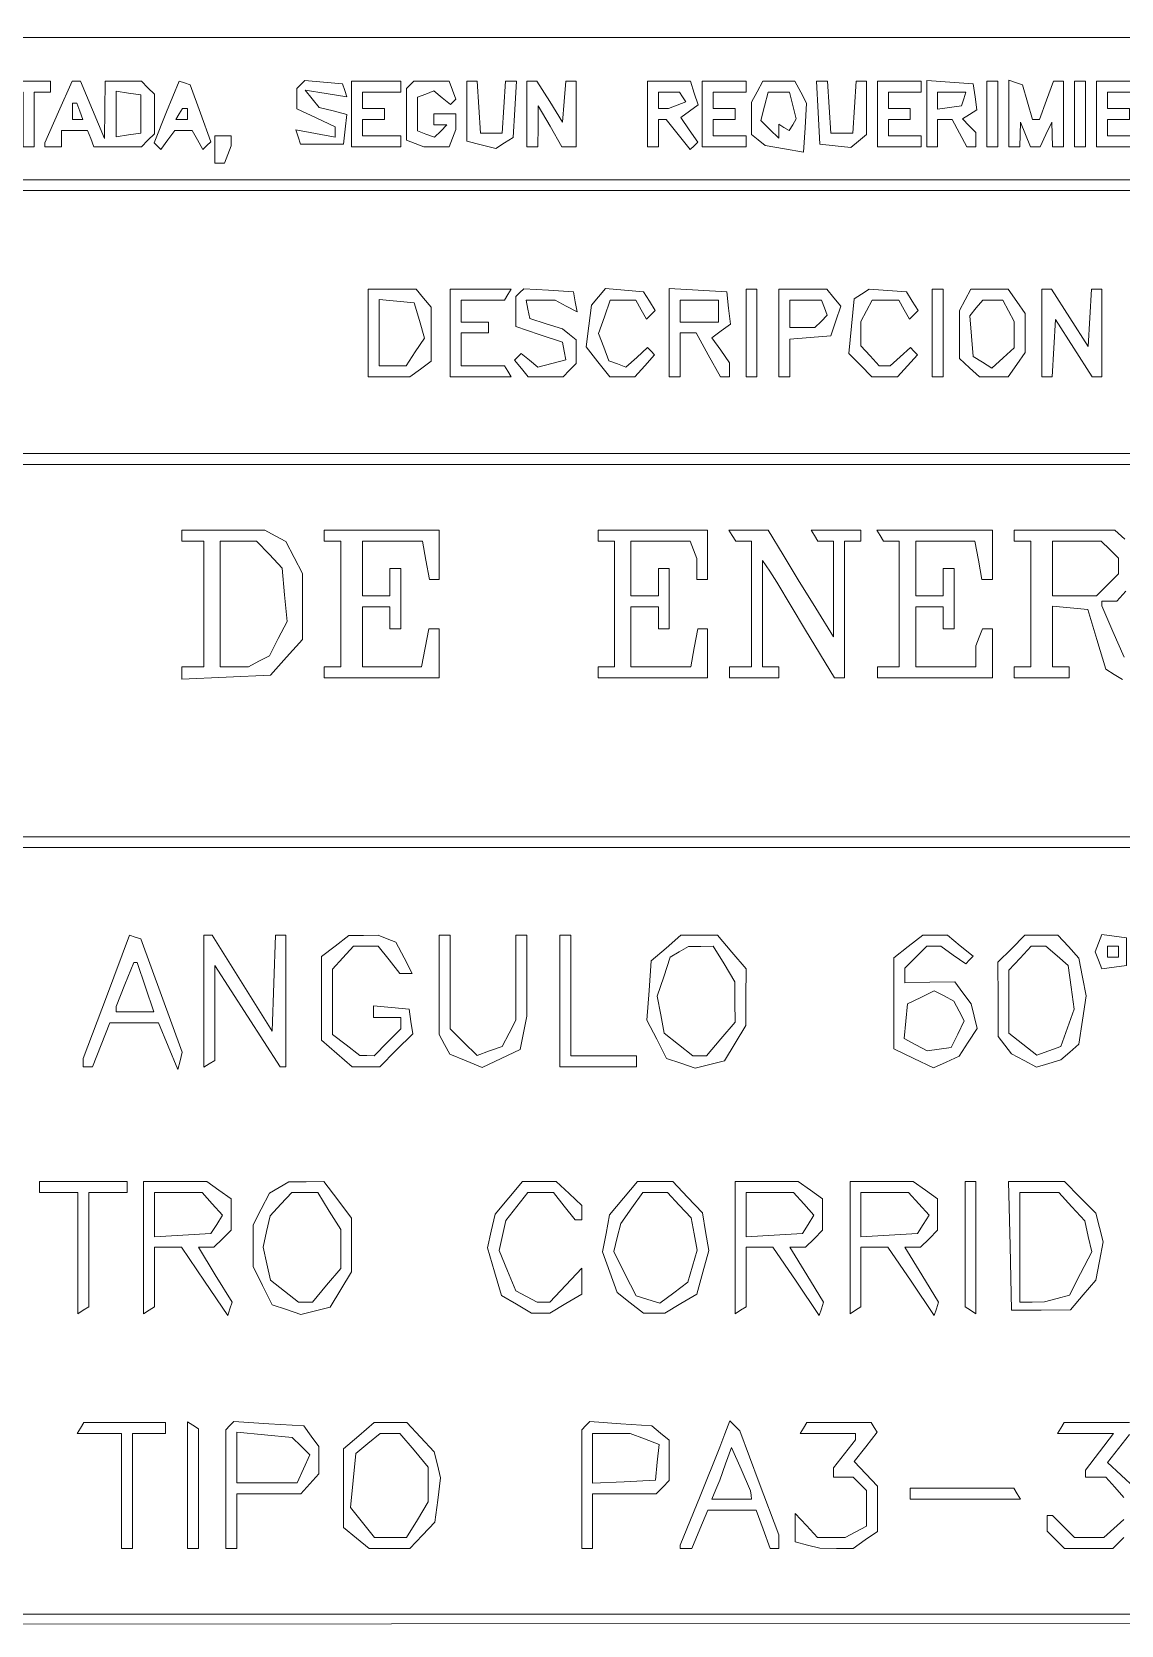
# Paper-space layout 'AN-04-DGE-016' of a CAD drawing. Header units: metres, sheet in millimetres. Extents: x 12 to 194, y 4 to 291.
# Drawn here: x 103.4 to 128.34, y 24.58 to 61.07 of the extents above; entities that cross this region are included whole.
import ezdxf

# ---------------------------------------------------------------- set-up
doc = ezdxf.new("R2010")
doc.units = ezdxf.units.M
doc.layers.add('DGE_CONTORNOS', color=7, linetype='Continuous', lineweight=0)
doc.layers.add('DGE_DATOS', color=7, linetype='Continuous', lineweight=0)

# ---------------------------------------------------------------- blocks, each defined once
blk = doc.blocks.new('LP_REF_DGE_MT_016')
at = {"layer": 'DGE_CONTORNOS'}
for points in [[(29.573, 147.42), (29.573, 24.576), (111.629, 24.607), (193.685, 24.639), (193.716, 147.451), (193.747, 270.264), (111.66, 270.264), (29.573, 270.264)], [(181.08, 59.316), (181.08, 57.686), (121.38, 57.686), (61.68, 57.686), (61.68, 59.316), (61.68, 60.946), (121.38, 60.946), (181.08, 60.946)], [(102.818, 59.818), (102.818, 59.692), (103.006, 59.692), (103.194, 59.692), (103.194, 59.065), (103.194, 58.438), (103.32, 58.438), (103.445, 58.438), (103.445, 59.065), (103.445, 59.692), (103.633, 59.692), (103.821, 59.692), (103.821, 59.818), (103.821, 59.943), (103.32, 59.943), (102.818, 59.943)], [(104.008, 59.238), (103.696, 58.532), (103.696, 58.485), (103.696, 58.438), (103.884, 58.438), (104.072, 58.438), (104.072, 58.626), (104.072, 58.814), (104.372, 58.814), (104.672, 58.814), (104.745, 58.626), (104.817, 58.438), (105.36, 58.438), (105.903, 58.438), (106.054, 58.589), (106.204, 58.739), (106.204, 59.191), (106.204, 59.642), (106.054, 59.793), (105.903, 59.943), (105.489, 59.943), (105.075, 59.943), (105.069, 59.285), (105.062, 58.626), (104.787, 59.284), (104.511, 59.943), (104.415, 59.943), (104.32, 59.943)], [(106.481, 59.237), (106.194, 58.532), (106.272, 58.454), (106.35, 58.376), (106.511, 58.595), (106.671, 58.814), (106.87, 58.814), (107.07, 58.814), (107.192, 58.596), (107.314, 58.377), (107.403, 58.467), (107.493, 58.556), (107.256, 59.208), (107.019, 59.861), (106.894, 59.902), (106.769, 59.943)], [(109.555, 59.865), (109.465, 59.776), (109.465, 59.544), (109.465, 59.312), (109.904, 59.103), (110.343, 58.893), (110.343, 58.777), (110.343, 58.661), (109.891, 58.746), (109.439, 58.831), (109.494, 58.666), (109.549, 58.501), (110.04, 58.501), (110.531, 58.501), (110.57, 58.841), (110.61, 59.182), (110.293, 59.261), (109.977, 59.341), (109.815, 59.537), (109.653, 59.734), (110.132, 59.657), (110.61, 59.58), (110.561, 59.73), (110.512, 59.88), (110.078, 59.918), (109.644, 59.955)], [(110.719, 59.191), (110.719, 58.438), (111.284, 58.438), (111.848, 58.438), (111.848, 58.563), (111.848, 58.689), (111.409, 58.689), (110.97, 58.689), (110.97, 58.877), (110.97, 59.065), (111.221, 59.065), (111.472, 59.065), (111.472, 59.191), (111.472, 59.316), (111.221, 59.316), (110.97, 59.316), (110.97, 59.504), (110.97, 59.692), (111.409, 59.692), (111.848, 59.692), (111.848, 59.818), (111.848, 59.943), (111.284, 59.943), (110.719, 59.943)], [(112.057, 59.859), (111.974, 59.776), (111.974, 59.183), (111.974, 58.59), (112.172, 58.514), (112.37, 58.438), (112.66, 58.438), (112.95, 58.438), (113.026, 58.636), (113.102, 58.835), (113.102, 59.013), (113.102, 59.191), (112.851, 59.191), (112.601, 59.191), (112.601, 59.065), (112.601, 58.94), (112.751, 58.94), (112.902, 58.94), (112.76, 58.798), (112.618, 58.656), (112.421, 58.731), (112.224, 58.806), (112.224, 59.191), (112.224, 59.575), (112.414, 59.647), (112.604, 59.72), (112.793, 59.563), (112.983, 59.406), (113.046, 59.468), (113.108, 59.531), (113.029, 59.737), (112.95, 59.943), (112.545, 59.943), (112.141, 59.943)], [(113.353, 59.256), (113.353, 58.568), (113.686, 58.485), (114.019, 58.401), (114.219, 58.527), (114.419, 58.652), (114.457, 59.297), (114.495, 59.943), (114.37, 59.943), (114.245, 59.943), (114.207, 59.347), (114.168, 58.752), (113.918, 58.752), (113.667, 58.752), (113.628, 59.347), (113.59, 59.943), (113.472, 59.943), (113.353, 59.943)], [(114.733, 59.191), (114.733, 58.438), (114.858, 58.438), (114.984, 58.438), (114.987, 58.908), (114.989, 59.379), (115.262, 58.908), (115.535, 58.438), (115.698, 58.438), (115.862, 58.438), (115.862, 59.191), (115.862, 59.943), (115.744, 59.943), (115.626, 59.943), (115.587, 59.473), (115.548, 59.002), (115.256, 59.473), (114.963, 59.943), (114.848, 59.943), (114.733, 59.943)], [(117.492, 59.191), (117.492, 58.438), (117.617, 58.438), (117.743, 58.438), (117.743, 58.752), (117.743, 59.065), (117.832, 59.065), (117.922, 59.065), (118.197, 58.72), (118.473, 58.375), (118.56, 58.461), (118.646, 58.547), (118.45, 58.827), (118.254, 59.107), (118.453, 59.252), (118.652, 59.398), (118.565, 59.67), (118.478, 59.943), (117.985, 59.943), (117.492, 59.943)], [(118.746, 59.191), (118.746, 58.438), (119.248, 58.438), (119.75, 58.438), (119.75, 58.563), (119.75, 58.689), (119.373, 58.689), (118.997, 58.689), (118.997, 58.877), (118.997, 59.065), (119.248, 59.065), (119.499, 59.065), (119.499, 59.191), (119.499, 59.316), (119.248, 59.316), (118.997, 59.316), (118.997, 59.504), (118.997, 59.692), (119.373, 59.692), (119.75, 59.692), (119.75, 59.818), (119.75, 59.943), (119.248, 59.943), (118.746, 59.943)], [(120.005, 59.7), (119.875, 59.458), (119.875, 59.089), (119.875, 58.72), (120.032, 58.595), (120.189, 58.471), (120.628, 58.392), (121.066, 58.313), (121.103, 58.876), (121.139, 59.439), (121.004, 59.691), (120.87, 59.943), (120.502, 59.943), (120.135, 59.943)], [(121.405, 59.222), (121.443, 58.501), (121.795, 58.46), (122.148, 58.42), (122.328, 58.57), (122.509, 58.72), (122.509, 59.331), (122.509, 59.943), (122.39, 59.943), (122.272, 59.943), (122.234, 59.347), (122.195, 58.752), (121.944, 58.752), (121.694, 58.752), (121.655, 59.347), (121.617, 59.943), (121.492, 59.943), (121.368, 59.943)], [(122.76, 59.191), (122.76, 58.438), (123.261, 58.438), (123.763, 58.438), (123.763, 58.563), (123.763, 58.689), (123.387, 58.689), (123.011, 58.689), (123.011, 58.877), (123.011, 59.065), (123.261, 59.065), (123.512, 59.065), (123.512, 59.191), (123.512, 59.316), (123.261, 59.316), (123.011, 59.316), (123.011, 59.504), (123.011, 59.692), (123.387, 59.692), (123.763, 59.692), (123.763, 59.818), (123.763, 59.943), (123.261, 59.943), (122.76, 59.943)], [(123.888, 59.198), (123.888, 58.438), (124.014, 58.438), (124.139, 58.438), (124.139, 58.752), (124.139, 59.065), (124.306, 59.065), (124.473, 59.065), (124.641, 58.752), (124.809, 58.438), (124.913, 58.438), (125.017, 58.438), (125.017, 58.601), (125.017, 58.764), (124.861, 58.92), (124.706, 59.076), (124.872, 59.179), (125.039, 59.282), (124.997, 59.581), (124.955, 59.88), (124.421, 59.919), (123.888, 59.957)], [(125.268, 59.191), (125.268, 58.438), (125.393, 58.438), (125.519, 58.438), (125.519, 59.191), (125.519, 59.943), (125.393, 59.943), (125.268, 59.943)], [(125.77, 59.201), (125.77, 58.438), (125.895, 58.438), (126.021, 58.438), (126.029, 58.72), (126.036, 59.002), (126.15, 58.72), (126.263, 58.438), (126.374, 58.438), (126.484, 58.438), (126.62, 58.72), (126.756, 59.002), (126.765, 58.72), (126.773, 58.438), (126.899, 58.438), (127.024, 58.438), (127.024, 59.191), (127.024, 59.943), (126.907, 59.943), (126.789, 59.943), (126.631, 59.504), (126.472, 59.065), (126.39, 59.065), (126.308, 59.065), (126.194, 59.463), (126.08, 59.861), (125.925, 59.912), (125.77, 59.964)], [(127.275, 59.191), (127.275, 58.438), (127.4, 58.438), (127.526, 58.438), (127.526, 59.191), (127.526, 59.943), (127.4, 59.943), (127.275, 59.943)], [(127.776, 59.191), (127.776, 58.438), (128.341, 58.438), (128.905, 58.438), (128.905, 58.563), (128.905, 58.689), (128.466, 58.689), (128.027, 58.689), (128.027, 58.877), (128.027, 59.065), (128.278, 59.065), (128.529, 59.065), (128.529, 59.191), (128.529, 59.316), (128.278, 59.316), (128.027, 59.316), (128.027, 59.504), (128.027, 59.692), (128.466, 59.692), (128.905, 59.692), (128.905, 59.818), (128.905, 59.943), (128.341, 59.943), (127.776, 59.943)], [(105.891, 59.191), (105.891, 58.752), (105.608, 58.711), (105.326, 58.671), (105.326, 59.191), (105.326, 59.71), (105.608, 59.67), (105.891, 59.629)], [(118.299, 59.58), (118.369, 59.468), (118.171, 59.392), (117.973, 59.316), (117.858, 59.316), (117.743, 59.316), (117.743, 59.504), (117.743, 59.692), (117.986, 59.692), (118.23, 59.692)], [(120.825, 59.386), (120.902, 59.079), (120.819, 58.945), (120.736, 58.81), (120.619, 58.882), (120.502, 58.954), (120.502, 58.795), (120.502, 58.635), (120.298, 58.839), (120.093, 59.044), (120.175, 59.368), (120.256, 59.692), (120.502, 59.692), (120.748, 59.692)], [(124.736, 59.535), (124.684, 59.379), (124.412, 59.339), (124.139, 59.298), (124.139, 59.495), (124.139, 59.692), (124.463, 59.692), (124.787, 59.692)], [(104.494, 59.253), (104.566, 59.065), (104.444, 59.065), (104.323, 59.065), (104.323, 59.253), (104.323, 59.441), (104.372, 59.441), (104.422, 59.441)], [(106.957, 59.191), (106.957, 59.065), (106.824, 59.065), (106.691, 59.065), (106.769, 59.191), (106.846, 59.316), (106.901, 59.316), (106.957, 59.316)], [(107.584, 58.375), (107.584, 58.062), (107.696, 58.062), (107.808, 58.062), (107.884, 58.26), (107.96, 58.459), (107.96, 58.574), (107.96, 58.689), (107.772, 58.689), (107.584, 58.689)], [(181.08, 54.425), (181.08, 51.415), (121.38, 51.415), (61.68, 51.415), (61.68, 54.425), (61.68, 57.435), (121.38, 57.435), (181.08, 57.435)], [(111.096, 54.174), (111.096, 53.171), (111.573, 53.171), (112.051, 53.171), (112.294, 53.349), (112.538, 53.527), (112.538, 54.145), (112.538, 54.762), (112.366, 54.97), (112.194, 55.177), (111.645, 55.177), (111.096, 55.177)], [(112.977, 54.174), (112.977, 53.171), (113.674, 53.171), (114.371, 53.171), (114.294, 53.296), (114.216, 53.421), (113.722, 53.421), (113.228, 53.421), (113.228, 53.798), (113.228, 54.174), (113.541, 54.174), (113.855, 54.174), (113.855, 54.299), (113.855, 54.425), (113.541, 54.425), (113.228, 54.425), (113.228, 54.676), (113.228, 54.926), (113.722, 54.926), (114.216, 54.926), (114.294, 55.052), (114.371, 55.177), (113.674, 55.177), (112.977, 55.177)], [(114.571, 55.099), (114.482, 55.01), (114.482, 54.665), (114.482, 54.32), (115.015, 54.143), (115.548, 53.965), (115.588, 53.76), (115.627, 53.556), (115.304, 53.475), (114.98, 53.393), (114.791, 53.551), (114.601, 53.708), (114.524, 53.63), (114.446, 53.553), (114.605, 53.362), (114.764, 53.171), (115.162, 53.171), (115.561, 53.171), (115.711, 53.321), (115.862, 53.472), (115.862, 53.745), (115.862, 54.018), (115.705, 54.142), (115.548, 54.266), (115.172, 54.387), (114.796, 54.508), (114.755, 54.717), (114.714, 54.926), (115.045, 54.926), (115.376, 54.926), (115.63, 54.791), (115.884, 54.655), (115.84, 54.885), (115.797, 55.115), (115.229, 55.152), (114.661, 55.189)], [(116.373, 55), (116.215, 54.811), (116.152, 54.336), (116.089, 53.86), (116.36, 53.515), (116.632, 53.171), (116.917, 53.171), (117.202, 53.171), (117.43, 53.422), (117.658, 53.674), (117.576, 53.756), (117.494, 53.838), (117.247, 53.614), (117, 53.391), (116.805, 53.466), (116.61, 53.54), (116.492, 53.852), (116.373, 54.165), (116.506, 54.545), (116.639, 54.926), (116.934, 54.926), (117.229, 54.926), (117.351, 54.708), (117.473, 54.49), (117.572, 54.589), (117.671, 54.688), (117.538, 54.901), (117.404, 55.115), (116.967, 55.152), (116.53, 55.19)], [(117.994, 54.18), (117.994, 53.171), (118.119, 53.171), (118.245, 53.171), (118.245, 53.672), (118.245, 54.174), (118.425, 54.174), (118.605, 54.174), (118.887, 53.672), (119.169, 53.171), (119.271, 53.171), (119.373, 53.171), (119.373, 53.331), (119.373, 53.491), (119.172, 53.778), (118.971, 54.065), (119.183, 54.22), (119.395, 54.374), (119.353, 54.744), (119.311, 55.115), (118.652, 55.152), (117.994, 55.19)], [(119.75, 54.174), (119.75, 53.171), (119.875, 53.171), (120, 53.171), (120, 54.174), (120, 55.177), (119.875, 55.177), (119.75, 55.177)], [(120.502, 54.174), (120.502, 53.171), (120.628, 53.171), (120.753, 53.171), (120.753, 53.602), (120.753, 54.033), (121.221, 54.072), (121.689, 54.111), (121.807, 54.449), (121.925, 54.786), (121.763, 54.982), (121.6, 55.177), (121.051, 55.177), (120.502, 55.177)], [(122.398, 55.067), (122.224, 54.953), (122.164, 54.327), (122.103, 53.701), (122.369, 53.436), (122.634, 53.171), (122.928, 53.171), (123.222, 53.171), (123.45, 53.422), (123.678, 53.674), (123.596, 53.756), (123.514, 53.838), (123.284, 53.63), (123.053, 53.421), (122.926, 53.421), (122.799, 53.421), (122.591, 53.651), (122.383, 53.88), (122.383, 54.161), (122.383, 54.441), (122.513, 54.684), (122.643, 54.926), (122.946, 54.926), (123.249, 54.926), (123.371, 54.708), (123.493, 54.49), (123.592, 54.589), (123.691, 54.688), (123.558, 54.901), (123.424, 55.115), (122.998, 55.147), (122.572, 55.18)], [(124.014, 54.174), (124.014, 53.171), (124.139, 53.171), (124.265, 53.171), (124.265, 54.174), (124.265, 55.177), (124.139, 55.177), (124.014, 55.177)], [(124.771, 54.935), (124.641, 54.692), (124.641, 54.139), (124.641, 53.586), (124.87, 53.378), (125.1, 53.171), (125.428, 53.171), (125.756, 53.171), (125.951, 53.449), (126.146, 53.728), (126.146, 54.174), (126.146, 54.62), (125.951, 54.898), (125.756, 55.177), (125.328, 55.177), (124.901, 55.177)], [(126.522, 54.174), (126.522, 53.171), (126.641, 53.171), (126.76, 53.171), (126.798, 53.828), (126.836, 54.485), (127.257, 53.828), (127.677, 53.171), (127.79, 53.171), (127.902, 53.171), (127.902, 54.174), (127.902, 55.177), (127.783, 55.177), (127.664, 55.177), (127.626, 54.52), (127.588, 53.863), (127.168, 54.52), (126.747, 55.177), (126.635, 55.177), (126.522, 55.177)], [(112.269, 54.46), (112.384, 54.056), (112.176, 53.739), (111.968, 53.421), (111.657, 53.421), (111.346, 53.421), (111.346, 54.182), (111.346, 54.942), (111.75, 54.903), (112.154, 54.864)], [(119.122, 54.676), (119.122, 54.425), (118.684, 54.425), (118.245, 54.425), (118.245, 54.676), (118.245, 54.926), (118.684, 54.926), (119.122, 54.926)], [(121.545, 54.754), (121.611, 54.581), (121.471, 54.44), (121.33, 54.299), (121.041, 54.299), (120.753, 54.299), (120.753, 54.613), (120.753, 54.926), (121.116, 54.926), (121.479, 54.926)], [(125.765, 54.684), (125.895, 54.441), (125.895, 54.139), (125.895, 53.837), (125.637, 53.603), (125.379, 53.369), (125.167, 53.502), (124.955, 53.635), (124.915, 54.101), (124.876, 54.568), (125.024, 54.747), (125.173, 54.926), (125.404, 54.926), (125.635, 54.926)], [(193.497, 46.9), (193.497, 42.636), (118.307, 42.636), (43.118, 42.636), (43.118, 46.9), (43.118, 51.164), (118.307, 51.164), (193.497, 51.164)], [(106.831, 49.534), (106.831, 49.408), (107.082, 49.408), (107.333, 49.408), (107.333, 47.966), (107.333, 46.524), (107.082, 46.524), (106.831, 46.524), (106.831, 46.385), (106.831, 46.246), (107.846, 46.292), (108.861, 46.338), (109.226, 46.746), (109.591, 47.155), (109.591, 47.911), (109.591, 48.668), (109.401, 49.034), (109.212, 49.401), (108.97, 49.53), (108.729, 49.659), (107.78, 49.659), (106.831, 49.659)], [(110.092, 49.534), (110.092, 49.408), (110.28, 49.408), (110.469, 49.408), (110.469, 47.966), (110.469, 46.524), (110.28, 46.524), (110.092, 46.524), (110.092, 46.398), (110.092, 46.273), (111.409, 46.273), (112.726, 46.273), (112.726, 46.837), (112.726, 47.401), (112.606, 47.401), (112.487, 47.401), (112.404, 46.963), (112.322, 46.524), (111.646, 46.524), (110.97, 46.524), (110.97, 47.213), (110.97, 47.903), (111.284, 47.903), (111.597, 47.903), (111.597, 47.652), (111.597, 47.401), (111.723, 47.401), (111.848, 47.401), (111.848, 48.091), (111.848, 48.781), (111.723, 48.781), (111.597, 48.781), (111.597, 48.468), (111.597, 48.154), (111.284, 48.154), (110.97, 48.154), (110.97, 48.781), (110.97, 49.408), (111.654, 49.408), (112.338, 49.408), (112.421, 48.969), (112.503, 48.53), (112.615, 48.53), (112.726, 48.53), (112.726, 49.095), (112.726, 49.659), (111.409, 49.659), (110.092, 49.659)], [(116.363, 49.534), (116.363, 49.408), (116.551, 49.408), (116.74, 49.408), (116.74, 47.966), (116.74, 46.524), (116.551, 46.524), (116.363, 46.524), (116.363, 46.398), (116.363, 46.273), (117.617, 46.273), (118.872, 46.273), (118.872, 46.837), (118.872, 47.401), (118.76, 47.401), (118.649, 47.401), (118.566, 46.963), (118.484, 46.524), (117.8, 46.524), (117.116, 46.524), (117.116, 47.213), (117.116, 47.903), (117.429, 47.903), (117.743, 47.903), (117.743, 47.652), (117.743, 47.401), (117.868, 47.401), (117.994, 47.401), (117.994, 48.091), (117.994, 48.781), (117.868, 48.781), (117.743, 48.781), (117.743, 48.468), (117.743, 48.154), (117.429, 48.154), (117.116, 48.154), (117.116, 48.781), (117.116, 49.408), (117.792, 49.408), (118.469, 49.408), (118.545, 49.21), (118.621, 49.011), (118.621, 48.771), (118.621, 48.53), (118.746, 48.53), (118.872, 48.53), (118.872, 49.095), (118.872, 49.659), (117.617, 49.659), (116.363, 49.659)], [(119.436, 49.534), (119.514, 49.408), (119.694, 49.408), (119.875, 49.408), (119.875, 47.966), (119.875, 46.524), (119.624, 46.524), (119.373, 46.524), (119.373, 46.398), (119.373, 46.273), (119.938, 46.273), (120.502, 46.273), (120.502, 46.398), (120.502, 46.524), (120.314, 46.524), (120.126, 46.524), (120.126, 47.743), (120.126, 48.962), (120.293, 48.715), (120.459, 48.468), (121.116, 47.37), (121.773, 46.273), (121.89, 46.273), (122.007, 46.273), (122.007, 47.84), (122.007, 49.408), (122.195, 49.408), (122.383, 49.408), (122.383, 49.534), (122.383, 49.659), (121.812, 49.659), (121.24, 49.659), (121.317, 49.534), (121.395, 49.408), (121.576, 49.408), (121.756, 49.408), (121.753, 48.311), (121.751, 47.213), (121.346, 47.867), (120.941, 48.52), (120.599, 49.09), (120.257, 49.659), (119.808, 49.659), (119.359, 49.659)], [(122.822, 49.534), (122.9, 49.408), (123.081, 49.408), (123.261, 49.408), (123.261, 47.966), (123.261, 46.524), (123.011, 46.524), (122.76, 46.524), (122.76, 46.398), (122.76, 46.273), (124.077, 46.273), (125.393, 46.273), (125.393, 46.837), (125.393, 47.401), (125.281, 47.401), (125.169, 47.401), (125.093, 47.203), (125.017, 47.005), (125.017, 46.764), (125.017, 46.524), (124.327, 46.524), (123.638, 46.524), (123.638, 47.213), (123.638, 47.903), (123.951, 47.903), (124.265, 47.903), (124.265, 47.652), (124.265, 47.401), (124.39, 47.401), (124.516, 47.401), (124.516, 48.091), (124.516, 48.781), (124.39, 48.781), (124.265, 48.781), (124.265, 48.468), (124.265, 48.154), (123.951, 48.154), (123.638, 48.154), (123.638, 48.781), (123.638, 49.408), (124.313, 49.408), (124.989, 49.408), (125.072, 48.969), (125.154, 48.53), (125.274, 48.53), (125.393, 48.53), (125.393, 49.095), (125.393, 49.659), (124.069, 49.659), (122.745, 49.659)], [(108.834, 49.099), (109.125, 48.789), (109.184, 48.179), (109.242, 47.568), (109.039, 47.175), (108.835, 46.782), (108.594, 46.653), (108.353, 46.524), (108.031, 46.524), (107.709, 46.524), (107.709, 47.966), (107.709, 49.408), (108.126, 49.408), (108.543, 49.408)], [(128.081, 49.211), (128.278, 49.014), (128.278, 48.835), (128.278, 48.656), (128.027, 48.405), (127.776, 48.154), (127.275, 48.154), (126.773, 48.154), (126.773, 48.781), (126.773, 49.408), (127.329, 49.408), (127.884, 49.408)], [(171.297, 33.606), (171.297, 24.827), (120.502, 24.827), (69.707, 24.827), (69.707, 33.606), (69.707, 42.385), (120.502, 42.385), (171.297, 42.385)], [(105.101, 38.968), (104.569, 37.556), (104.571, 37.462), (104.574, 37.368), (104.68, 37.368), (104.787, 37.368), (104.984, 37.87), (105.181, 38.372), (105.736, 38.372), (106.292, 38.372), (106.515, 37.839), (106.739, 37.306), (106.79, 37.501), (106.841, 37.697), (106.366, 38.996), (105.891, 40.295), (105.762, 40.338), (105.634, 40.38)], [(107.333, 38.866), (107.333, 37.353), (107.458, 37.431), (107.584, 37.508), (107.585, 38.598), (107.587, 39.688), (108.334, 38.528), (109.081, 37.368), (109.148, 37.368), (109.214, 37.368), (109.214, 38.873), (109.214, 40.378), (109.094, 40.378), (108.973, 40.378), (108.937, 39.281), (108.901, 38.183), (108.211, 39.281), (107.521, 40.378), (107.427, 40.378), (107.333, 40.378)], [(110.343, 40.132), (110.03, 39.891), (110.03, 38.933), (110.03, 37.974), (110.381, 37.671), (110.733, 37.368), (111.05, 37.368), (111.366, 37.368), (111.741, 37.744), (112.117, 38.119), (112.076, 38.402), (112.036, 38.685), (111.629, 38.724), (111.221, 38.764), (111.221, 38.63), (111.221, 38.497), (111.535, 38.497), (111.848, 38.497), (111.848, 38.366), (111.848, 38.235), (111.54, 37.927), (111.232, 37.619), (111.07, 37.622), (110.907, 37.625), (110.594, 37.866), (110.28, 38.106), (110.28, 38.853), (110.28, 39.599), (110.519, 39.863), (110.758, 40.127), (111.043, 40.127), (111.328, 40.127), (111.575, 39.814), (111.822, 39.5), (111.963, 39.5), (112.105, 39.5), (111.919, 39.861), (111.732, 40.222), (111.529, 40.3), (111.326, 40.378), (110.991, 40.375), (110.657, 40.373)], [(112.726, 39.241), (112.726, 38.104), (112.847, 37.879), (112.967, 37.654), (113.338, 37.5), (113.708, 37.347), (114.144, 37.553), (114.579, 37.76), (114.656, 38.144), (114.733, 38.528), (114.733, 39.453), (114.733, 40.378), (114.607, 40.378), (114.482, 40.378), (114.48, 39.406), (114.478, 38.434), (114.323, 38.134), (114.168, 37.833), (113.879, 37.728), (113.59, 37.622), (113.283, 37.928), (112.977, 38.235), (112.977, 39.307), (112.977, 40.378), (112.851, 40.378), (112.726, 40.378)], [(115.485, 38.873), (115.485, 37.368), (116.363, 37.368), (117.241, 37.368), (117.241, 37.494), (117.241, 37.619), (116.489, 37.619), (115.736, 37.619), (115.736, 38.999), (115.736, 40.378), (115.611, 40.378), (115.485, 40.378)], [(117.919, 40.086), (117.579, 39.794), (117.529, 39.114), (117.478, 38.434), (117.705, 37.997), (117.931, 37.559), (118.258, 37.446), (118.586, 37.332), (118.921, 37.416), (119.256, 37.5), (119.502, 37.905), (119.749, 38.309), (119.749, 38.958), (119.75, 39.607), (119.425, 39.992), (119.1, 40.378), (118.679, 40.378), (118.259, 40.378)], [(123.466, 40.118), (123.136, 39.858), (123.136, 38.816), (123.136, 37.773), (123.59, 37.558), (124.044, 37.342), (124.336, 37.475), (124.628, 37.608), (124.836, 37.926), (125.045, 38.244), (124.974, 38.527), (124.903, 38.811), (124.719, 39.061), (124.536, 39.312), (123.961, 39.3), (123.387, 39.288), (123.387, 39.457), (123.387, 39.626), (123.638, 39.877), (123.888, 40.127), (124.049, 40.127), (124.209, 40.127), (124.496, 39.926), (124.783, 39.726), (124.869, 39.812), (124.955, 39.898), (124.658, 40.138), (124.362, 40.378), (124.08, 40.378), (123.797, 40.378)], [(125.827, 40.07), (125.519, 39.763), (125.523, 38.91), (125.527, 38.058), (125.68, 37.859), (125.832, 37.66), (126.119, 37.507), (126.406, 37.354), (126.684, 37.439), (126.961, 37.523), (127.168, 37.704), (127.374, 37.885), (127.457, 38.436), (127.539, 38.987), (127.458, 39.421), (127.376, 39.855), (127.133, 40.117), (126.889, 40.378), (126.512, 40.378), (126.135, 40.378)], [(127.825, 40.199), (127.75, 40.002), (127.825, 39.805), (127.901, 39.608), (128.184, 39.648), (128.466, 39.688), (128.466, 40.002), (128.466, 40.316), (128.184, 40.356), (127.901, 40.396)], [(119.249, 39.72), (119.498, 39.312), (119.498, 38.852), (119.499, 38.391), (119.174, 38.005), (118.849, 37.619), (118.689, 37.619), (118.529, 37.619), (118.203, 37.875), (117.878, 38.132), (117.798, 38.557), (117.718, 38.982), (117.865, 39.428), (118.013, 39.875), (118.223, 39.997), (118.433, 40.12), (118.717, 40.124), (119.001, 40.127)], [(126.875, 39.908), (127.13, 39.688), (127.198, 39.187), (127.266, 38.685), (127.114, 38.259), (126.961, 37.833), (126.687, 37.733), (126.413, 37.633), (126.091, 37.886), (125.77, 38.139), (125.77, 38.859), (125.77, 39.578), (126.025, 39.853), (126.281, 40.127), (126.451, 40.127), (126.62, 40.127)], [(128.278, 40.002), (128.278, 39.877), (128.153, 39.877), (128.027, 39.877), (128.027, 40.002), (128.027, 40.127), (128.153, 40.127), (128.278, 40.127)], [(105.997, 39.187), (106.189, 38.622), (105.758, 38.622), (105.326, 38.622), (105.326, 38.683), (105.326, 38.743), (105.528, 39.247), (105.73, 39.751), (105.767, 39.751), (105.804, 39.751)], [(124.63, 38.643), (124.75, 38.418), (124.598, 38.113), (124.447, 37.807), (124.174, 37.768), (123.901, 37.729), (123.637, 37.87), (123.372, 38.012), (123.411, 38.408), (123.449, 38.805), (123.755, 38.956), (124.061, 39.108), (124.285, 38.988), (124.51, 38.868)], [(103.57, 34.609), (103.57, 34.484), (104.009, 34.484), (104.448, 34.484), (104.448, 33.097), (104.448, 31.71), (104.574, 31.787), (104.699, 31.865), (104.699, 33.174), (104.699, 34.484), (105.138, 34.484), (105.577, 34.484), (105.577, 34.609), (105.577, 34.735), (104.574, 34.735), (103.57, 34.735)], [(105.953, 33.222), (105.953, 31.71), (106.079, 31.787), (106.204, 31.865), (106.204, 32.547), (106.204, 33.23), (106.513, 33.23), (106.822, 33.23), (107.351, 32.451), (107.88, 31.672), (107.931, 31.824), (107.981, 31.976), (107.596, 32.603), (107.21, 33.23), (107.388, 33.23), (107.566, 33.23), (107.763, 33.427), (107.96, 33.624), (107.96, 33.984), (107.96, 34.344), (107.681, 34.539), (107.403, 34.735), (106.678, 34.735), (105.953, 34.735)], [(109.058, 34.599), (108.838, 34.471), (108.65, 34.107), (108.462, 33.744), (108.462, 33.267), (108.462, 32.791), (108.681, 32.353), (108.901, 31.915), (109.228, 31.802), (109.555, 31.689), (109.89, 31.773), (110.225, 31.857), (110.472, 32.261), (110.718, 32.665), (110.719, 33.28), (110.719, 33.896), (110.399, 34.315), (110.079, 34.735), (109.678, 34.731), (109.277, 34.727)], [(114.316, 34.361), (114.002, 33.988), (113.917, 33.601), (113.832, 33.215), (113.992, 32.671), (114.153, 32.127), (114.493, 31.926), (114.834, 31.725), (115.046, 31.725), (115.258, 31.725), (115.623, 31.94), (115.987, 32.155), (115.987, 32.455), (115.987, 32.754), (115.623, 32.365), (115.259, 31.975), (115.113, 31.975), (114.967, 31.975), (114.724, 32.105), (114.482, 32.235), (114.289, 32.695), (114.097, 33.156), (114.173, 33.5), (114.248, 33.845), (114.5, 34.164), (114.751, 34.484), (115.046, 34.484), (115.342, 34.484), (115.588, 34.17), (115.835, 33.857), (115.911, 33.857), (115.987, 33.857), (115.987, 34.023), (115.987, 34.189), (115.697, 34.462), (115.406, 34.735), (115.018, 34.735), (114.63, 34.735)], [(116.944, 34.355), (116.624, 33.975), (116.544, 33.55), (116.465, 33.125), (116.633, 32.661), (116.801, 32.196), (117.101, 31.96), (117.4, 31.725), (117.646, 31.725), (117.892, 31.725), (118.259, 31.941), (118.627, 32.158), (118.761, 32.658), (118.896, 33.158), (118.826, 33.59), (118.756, 34.021), (118.414, 34.378), (118.072, 34.735), (117.668, 34.735), (117.263, 34.735)], [(119.499, 33.222), (119.499, 31.71), (119.624, 31.787), (119.75, 31.865), (119.75, 32.547), (119.75, 33.23), (120.058, 33.23), (120.367, 33.23), (120.896, 32.451), (121.425, 31.672), (121.476, 31.824), (121.527, 31.976), (121.141, 32.603), (120.755, 33.23), (120.933, 33.23), (121.111, 33.23), (121.308, 33.427), (121.505, 33.624), (121.505, 33.984), (121.505, 34.344), (121.227, 34.539), (120.948, 34.735), (120.223, 34.735), (119.499, 34.735)], [(122.133, 33.222), (122.133, 31.71), (122.258, 31.787), (122.383, 31.865), (122.383, 32.547), (122.383, 33.23), (122.692, 33.23), (123.001, 33.23), (123.53, 32.451), (124.059, 31.672), (124.11, 31.824), (124.16, 31.976), (123.775, 32.603), (123.389, 33.23), (123.567, 33.23), (123.745, 33.23), (123.942, 33.427), (124.139, 33.624), (124.139, 33.984), (124.139, 34.344), (123.861, 34.539), (123.582, 34.735), (122.857, 34.735), (122.133, 34.735)], [(124.766, 33.3), (124.766, 31.865), (124.892, 31.787), (125.017, 31.71), (125.017, 33.222), (125.017, 34.735), (124.892, 34.735), (124.766, 34.735)], [(125.797, 33.261), (125.832, 31.787), (126.507, 31.794), (127.182, 31.8), (127.474, 32.139), (127.765, 32.478), (127.847, 32.916), (127.929, 33.353), (127.847, 33.684), (127.764, 34.014), (127.403, 34.374), (127.043, 34.735), (126.403, 34.735), (125.762, 34.735)], [(107.528, 34.226), (107.761, 33.967), (107.628, 33.755), (107.495, 33.543), (106.85, 33.505), (106.204, 33.467), (106.204, 33.976), (106.204, 34.484), (106.749, 34.484), (107.294, 34.484)], [(110.207, 34.061), (110.469, 33.639), (110.469, 33.193), (110.469, 32.747), (110.144, 32.361), (109.819, 31.975), (109.659, 31.975), (109.499, 31.975), (109.178, 32.228), (108.857, 32.48), (108.775, 32.855), (108.693, 33.23), (108.772, 33.589), (108.851, 33.948), (109.1, 34.216), (109.35, 34.484), (109.648, 34.484), (109.946, 34.484)], [(118.221, 34.196), (118.492, 33.907), (118.56, 33.537), (118.628, 33.167), (118.524, 32.799), (118.419, 32.431), (118.096, 32.19), (117.773, 31.949), (117.505, 32.034), (117.237, 32.119), (116.978, 32.626), (116.72, 33.133), (116.801, 33.456), (116.882, 33.779), (117.133, 34.131), (117.384, 34.484), (117.667, 34.484), (117.95, 34.484)], [(121.073, 34.226), (121.307, 33.967), (121.174, 33.755), (121.041, 33.543), (120.395, 33.505), (119.75, 33.467), (119.75, 33.976), (119.75, 34.484), (120.295, 34.484), (120.839, 34.484)], [(123.707, 34.226), (123.941, 33.967), (123.808, 33.755), (123.674, 33.543), (123.029, 33.505), (122.383, 33.467), (122.383, 33.976), (122.383, 34.484), (122.928, 34.484), (123.473, 34.484)], [(127.21, 34.16), (127.51, 33.837), (127.588, 33.481), (127.667, 33.124), (127.414, 32.629), (127.161, 32.133), (126.873, 32.056), (126.585, 31.979), (126.303, 31.977), (126.021, 31.975), (126.021, 33.23), (126.021, 34.484), (126.466, 34.484), (126.911, 34.484)], [(104.511, 29.091), (104.434, 28.965), (104.943, 28.965), (105.452, 28.965), (105.452, 27.649), (105.452, 26.332), (105.577, 26.332), (105.703, 26.332), (105.703, 27.649), (105.703, 28.965), (106.079, 28.965), (106.455, 28.965), (106.455, 29.091), (106.455, 29.216), (105.522, 29.216), (104.589, 29.216)], [(106.957, 27.781), (106.957, 26.332), (107.082, 26.332), (107.208, 26.332), (107.208, 27.704), (107.208, 29.076), (107.082, 29.154), (106.957, 29.231)], [(107.929, 29.145), (107.835, 29.049), (107.835, 27.69), (107.835, 26.332), (107.96, 26.332), (108.086, 26.332), (108.086, 26.959), (108.086, 27.586), (108.819, 27.586), (109.552, 27.586), (109.759, 27.815), (109.967, 28.045), (109.967, 28.356), (109.967, 28.667), (109.794, 28.903), (109.621, 29.14), (108.822, 29.19), (108.023, 29.24)], [(110.883, 28.914), (110.531, 28.611), (110.531, 27.711), (110.531, 26.811), (110.827, 26.571), (111.123, 26.332), (111.589, 26.332), (112.055, 26.332), (112.338, 26.633), (112.621, 26.934), (112.689, 27.441), (112.757, 27.947), (112.682, 28.247), (112.607, 28.546), (112.296, 28.881), (111.986, 29.216), (111.61, 29.216), (111.235, 29.216)], [(116.081, 29.145), (115.987, 29.049), (115.987, 27.69), (115.987, 26.332), (116.112, 26.332), (116.238, 26.332), (116.238, 26.959), (116.238, 27.586), (116.965, 27.586), (117.693, 27.586), (117.843, 27.736), (117.994, 27.887), (117.994, 28.348), (117.994, 28.809), (117.795, 28.974), (117.596, 29.139), (116.886, 29.19), (116.175, 29.24)], [(119.267, 28.955), (119.151, 28.652), (118.698, 27.53), (118.245, 26.408), (118.245, 26.37), (118.245, 26.332), (118.376, 26.332), (118.508, 26.332), (118.692, 26.771), (118.875, 27.21), (119.43, 27.21), (119.984, 27.21), (120.143, 26.771), (120.302, 26.332), (120.402, 26.332), (120.502, 26.332), (120.501, 26.489), (120.5, 26.645), (120.053, 27.837), (119.605, 29.028), (119.494, 29.143), (119.383, 29.257)], [(121.066, 29.091), (120.989, 28.965), (121.623, 28.965), (122.258, 28.965), (122.258, 28.891), (122.258, 28.817), (122.007, 28.498), (121.756, 28.179), (121.756, 28.071), (121.756, 27.962), (121.982, 27.962), (122.208, 27.962), (122.358, 27.812), (122.509, 27.661), (122.509, 27.252), (122.509, 26.842), (122.266, 26.712), (122.024, 26.583), (121.707, 26.583), (121.39, 26.583), (121.134, 26.857), (120.878, 27.132), (120.878, 26.809), (120.878, 26.486), (121.161, 26.411), (121.443, 26.335), (121.822, 26.333), (122.202, 26.332), (122.481, 26.527), (122.76, 26.722), (122.76, 27.24), (122.76, 27.758), (122.494, 28.041), (122.228, 28.324), (122.492, 28.659), (122.756, 28.995), (122.688, 29.106), (122.619, 29.216), (121.882, 29.216), (121.144, 29.216)], [(109.559, 28.674), (109.76, 28.473), (109.616, 28.155), (109.471, 27.837), (108.778, 27.837), (108.086, 27.837), (108.086, 28.417), (108.086, 28.997), (108.722, 28.936), (109.358, 28.875)], [(112.151, 28.58), (112.475, 28.194), (112.475, 27.796), (112.474, 27.398), (112.226, 26.99), (111.977, 26.583), (111.608, 26.583), (111.239, 26.583), (110.967, 26.927), (110.695, 27.272), (110.754, 27.891), (110.812, 28.511), (111.093, 28.738), (111.374, 28.965), (111.6, 28.965), (111.826, 28.965)], [(117.429, 28.84), (117.759, 28.715), (117.719, 28.307), (117.68, 27.899), (116.959, 27.862), (116.238, 27.824), (116.238, 28.395), (116.238, 28.965), (116.669, 28.965), (117.099, 28.965)], [(119.866, 27.555), (119.875, 27.46), (119.423, 27.46), (118.97, 27.46), (119.059, 27.68), (119.148, 27.899), (119.283, 28.272), (119.417, 28.644), (119.637, 28.146), (119.856, 27.649)], [(123.512, 27.586), (123.512, 27.46), (124.774, 27.46), (126.035, 27.46), (125.958, 27.586), (125.88, 27.711), (124.696, 27.711), (123.512, 27.711)]]:
    blk.add_lwpolyline(points, close=True, dxfattribs=at)
for points in [[(128.407, 46.746), (128.154, 47.335), (127.902, 47.924), (127.902, 47.976), (127.902, 48.029), (128.071, 48.029), (128.239, 48.029), (128.447, 48.258)], [(128.425, 49.451), (128.196, 49.659), (127.045, 49.659), (125.895, 49.659), (125.895, 49.534), (125.895, 49.408), (126.083, 49.408), (126.271, 49.408), (126.271, 47.966), (126.271, 46.524), (126.083, 46.524), (125.895, 46.524), (125.895, 46.398), (125.895, 46.273), (126.522, 46.273), (127.149, 46.273), (127.149, 46.398), (127.149, 46.524), (126.961, 46.524), (126.773, 46.524), (126.773, 47.221), (126.773, 47.919), (127.177, 47.88), (127.581, 47.84), (127.787, 47.156), (127.992, 46.471), (128.181, 46.352), (128.369, 46.233)], [(128.404, 26.998), (128.174, 26.79), (127.945, 26.583), (127.61, 26.583), (127.275, 26.583), (127.024, 26.833), (126.773, 27.084), (126.71, 27.084), (126.648, 27.084), (126.648, 26.905), (126.648, 26.726), (126.845, 26.529), (127.042, 26.332), (127.597, 26.332), (128.153, 26.332), (128.404, 26.583)], [(128.654, 27.723), (128.341, 28.014), (128.027, 28.304), (128.278, 28.623), (128.529, 28.942)], [(128.529, 29.216), (127.784, 29.216), (127.039, 29.216), (126.961, 29.091), (126.884, 28.965), (127.525, 28.965), (128.165, 28.965), (127.846, 28.546), (127.526, 28.127), (127.526, 28.044), (127.526, 27.962), (127.757, 27.962), (127.988, 27.962), (128.196, 27.733), (128.404, 27.503)]]:
    blk.add_lwpolyline(points, dxfattribs=at)

psp = doc.layouts.new('AN-04-DGE-016')

# ---------------------------------------------------------------- block references
at = {"layer": 'DGE_DATOS'}
psp.add_blockref('LP_REF_DGE_MT_016', (0, 0), dxfattribs=at)

doc.saveas('drawing.dxf')
